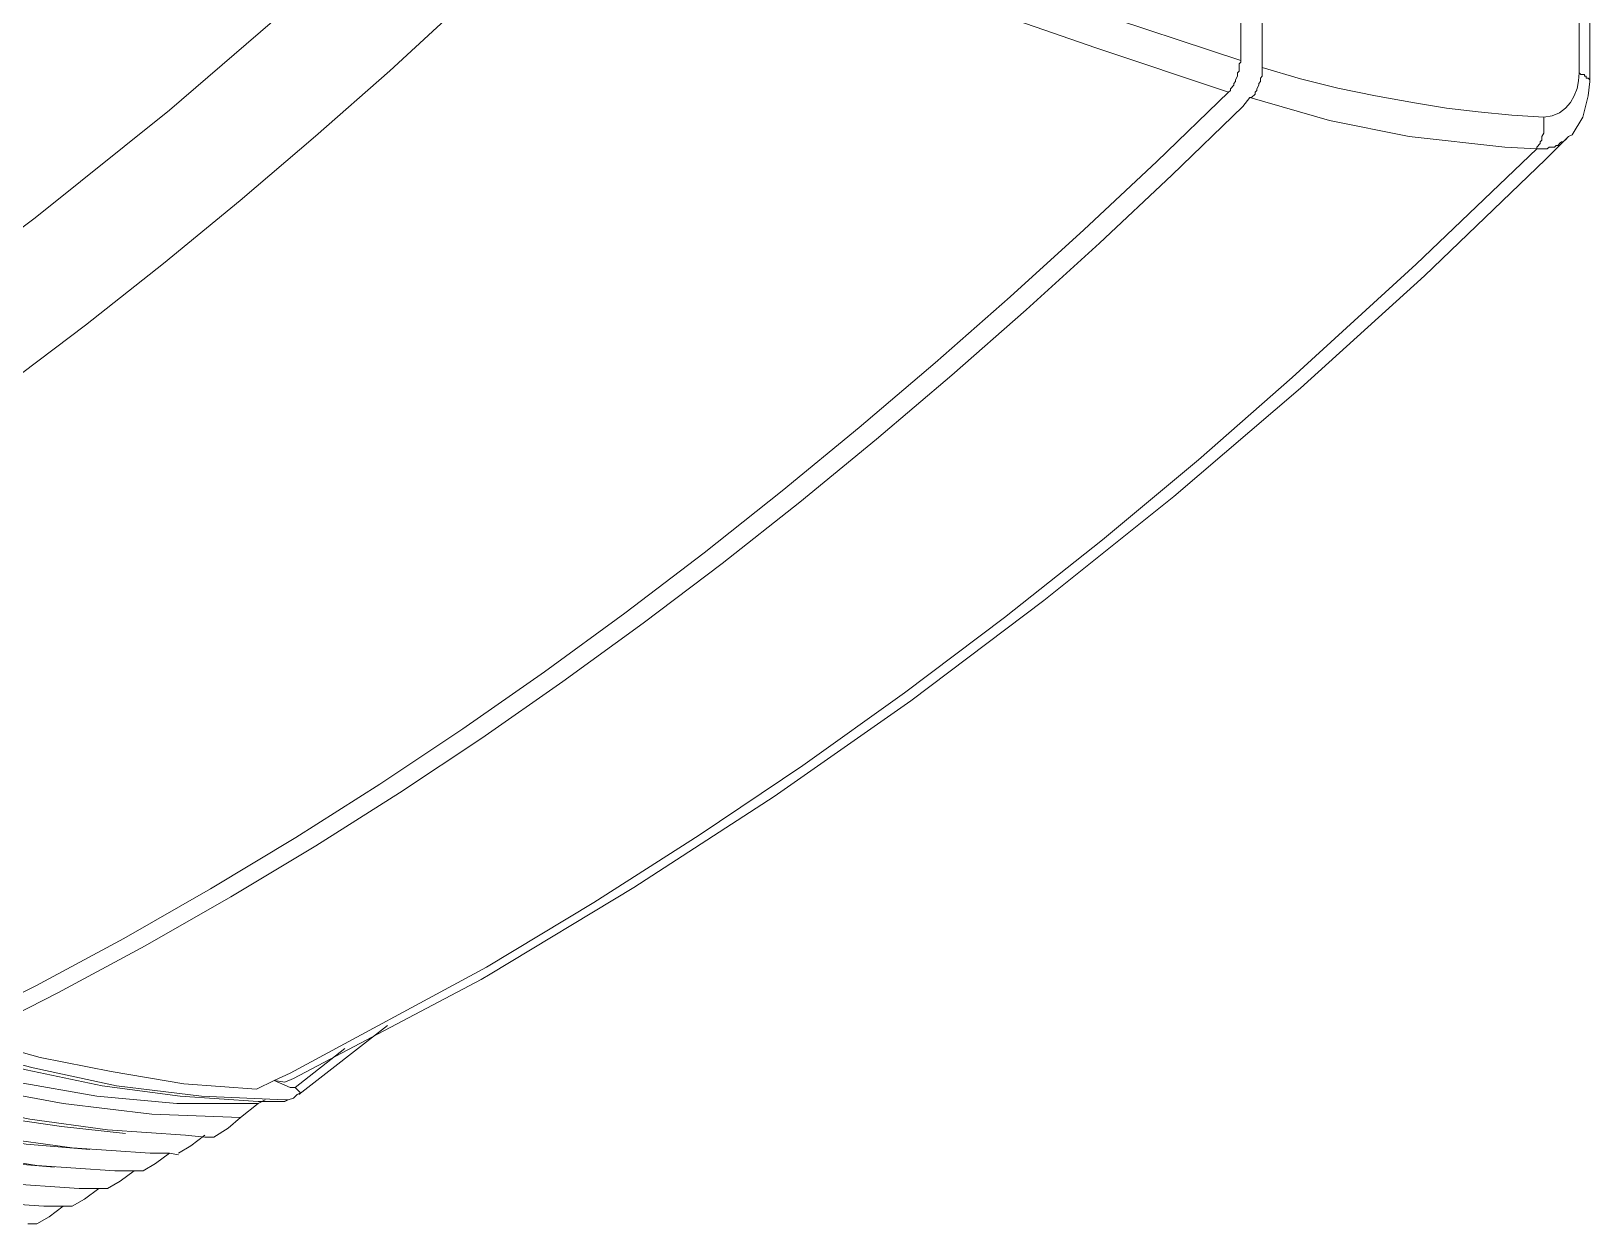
# Model space of a CAD drawing. Header units: millimetres. Extents: x -66 to 230, y -62 to 358.
# Drawn here: x 54.59 to 81.75, y 20.3 to 41.09 of the extents above; entities that cross this region are included whole.
import ezdxf

# ---------------------------------------------------------------- set-up
doc = ezdxf.new("R2010")
doc.units = ezdxf.units.MM

msp = doc.modelspace()

# ---------------------------------------------------------------- linework, layer by layer
at = {"color": 0, "lineweight": 0}
for points in [[(81.563, 40.364), (81.563, 91.747)], [(81.749, 40.209), (81.749, 91.593)], [(54.653, 37.833), (56.998, 39.715), (59.251, 41.66), (61.442, 43.697), (63.602, 45.764)], [(64.991, 44.622), (67.614, 43.481), (70.268, 42.431), (72.953, 41.475), (75.669, 40.58)], [(64.744, 44.098), (66.812, 43.203), (68.91, 42.339), (71.009, 41.536), (73.138, 40.796)], [(42.432, 27.711), (43.957, 28.485), (45.466, 29.299), (46.958, 30.151), (48.434, 31.039), (49.892, 31.962), (51.332, 32.918), (52.752, 33.905), (54.153, 34.923), (55.533, 35.968), (56.892, 37.04), (58.229, 38.137), (59.543, 39.258), (60.834, 40.4), (62.101, 41.563), (63.343, 42.745), (64.559, 43.943)], [(75.669, 42.555), (75.669, 40.58)], [(76.039, 40.456), (76.039, 42.431)], [(73.138, 40.796), (75.453, 40.024)], [(75.669, 40.58), (75.669, 40.549), (75.638, 40.518), (75.638, 40.394), (75.607, 40.364), (75.607, 40.302), (75.576, 40.24), (75.576, 40.209), (75.546, 40.178), (75.546, 40.148), (75.484, 40.086), (75.484, 40.055), (75.453, 40.024)], [(75.823, 39.932), (75.854, 39.932), (75.916, 39.993), (75.916, 40.024), (75.947, 40.055), (75.947, 40.086), (75.978, 40.148), (75.978, 40.178), (76.009, 40.209), (76.009, 40.271), (76.039, 40.302), (76.039, 40.456)], [(76.039, 40.456), (76.708, 40.26), (77.357, 40.098), (78.011, 39.961), (78.693, 39.839)], [(80.946, 39.592), (81.093, 39.615), (81.219, 39.667), (81.325, 39.745), (81.412, 39.844), (81.478, 39.96), (81.526, 40.088), (81.554, 40.224), (81.563, 40.364)], [(81.378, 39.253), (81.44, 39.283), (81.625, 39.592), (81.718, 39.962), (81.749, 40.209)], [(81.563, 40.364), (81.594, 40.333), (81.656, 40.333), (81.656, 40.302), (81.687, 40.302), (81.687, 40.271), (81.718, 40.271), (81.749, 40.24), (81.749, 40.209)], [(53.11, 23.668), (54.666, 24.454), (56.199, 25.278), (57.71, 26.14), (59.197, 27.037), (60.662, 27.967), (62.106, 28.931), (63.529, 29.925), (64.931, 30.948), (66.312, 32), (67.674, 33.079), (69.016, 34.182), (70.339, 35.309), (71.644, 36.458), (72.931, 37.628), (74.201, 38.817), (75.453, 40.024)], [(75.7, 39.777), (75.823, 39.932)], [(75.823, 39.932), (77.212, 39.53), (78.601, 39.253)], [(53.511, 23.544), (55.051, 24.327), (56.57, 25.146), (58.068, 26.002), (59.546, 26.892), (61.002, 27.815), (62.439, 28.77), (63.854, 29.756), (65.25, 30.771), (66.625, 31.814), (67.98, 32.883), (69.316, 33.977), (70.631, 35.095), (71.927, 36.235), (73.204, 37.397), (74.462, 38.578), (75.7, 39.777)], [(78.693, 39.839), (79.249, 39.746), (79.804, 39.685), (80.391, 39.623), (80.946, 39.592)], [(80.946, 39.592), (80.946, 39.314), (80.915, 39.253), (80.915, 39.191), (80.885, 39.16), (80.885, 39.129), (80.823, 39.067), (80.823, 39.037)], [(62.522, 24.779), (64.389, 25.903), (66.226, 27.075), (68.032, 28.294), (69.806, 29.559), (71.547, 30.868), (73.254, 32.222), (74.927, 33.618), (76.564, 35.055), (78.724, 37.031), (80.823, 39.037), (81.008, 39.037), (81.039, 39.067), (81.131, 39.067), (81.162, 39.098), (81.193, 39.098), (81.233, 39.14), (81.255, 39.158), (81.271, 39.159), (81.294, 39.169), (81.325, 39.197), (81.378, 39.253)], [(78.601, 39.253), (80.267, 39.067), (80.823, 39.037)], [(80.977, 38.851), (81.378, 39.253)], [(62.584, 24.655), (65.091, 26.164), (67.534, 27.753), (69.914, 29.421), (72.234, 31.164), (74.498, 32.981), (76.708, 34.869), (78.867, 36.827), (80.977, 38.851)], [(41.382, 29.408), (44.87, 31.229), (48.234, 33.266), (51.505, 35.488), (54.653, 37.833)], [(59.097, 22.927), (62.522, 24.779)], [(59.158, 22.835), (62.43, 24.563)], [(62.43, 24.563), (62.584, 24.655)], [(59.251, 22.557), (60.794, 23.76)], [(53.202, 23.39), (54.622, 23.02), (56.072, 22.711), (57.554, 22.526), (59.004, 22.464)], [(53.511, 23.544), (54.745, 23.205), (55.98, 22.958), (57.245, 22.742), (58.51, 22.649), (58.819, 22.804)], [(52.122, 23.112), (53.634, 22.68), (55.146, 22.402), (56.69, 22.217), (58.233, 22.156)], [(53.202, 23.328), (54.498, 22.989), (55.825, 22.711), (57.183, 22.526), (58.541, 22.433)], [(59.189, 22.68), (60.053, 23.359)], [(52.986, 23.081), (54.344, 22.773), (55.733, 22.526), (57.122, 22.402), (58.541, 22.402)], [(58.819, 22.804), (59.097, 22.927)], [(59.158, 22.835), (59.004, 22.773), (58.819, 22.804)], [(51.875, 22.68), (54.035, 22.156), (55.116, 22.001), (56.227, 21.878)], [(51.906, 22.773), (53.233, 22.402), (54.56, 22.125), (55.918, 21.94), (57.276, 21.847)], [(58.819, 22.804), (59.097, 22.68)], [(59.097, 22.68), (59.189, 22.68)], [(59.158, 22.495), (59.22, 22.557)], [(59.189, 22.68), (59.282, 22.588), (59.22, 22.557)], [(51.258, 22.372), (53.418, 21.878), (54.498, 21.693), (55.609, 21.6)], [(51.289, 22.464), (52.585, 22.125), (53.943, 21.816), (55.301, 21.631), (56.659, 21.538)], [(58.541, 22.402), (58.233, 22.156)], [(58.541, 22.402), (58.665, 22.464)], [(59.004, 22.433), (58.541, 22.433)], [(59.066, 22.464), (59.004, 22.433)], [(59.004, 22.464), (59.066, 22.464)], [(59.066, 22.464), (59.158, 22.495)], [(50.641, 22.186), (51.968, 21.816), (53.326, 21.538), (54.684, 21.322), (56.041, 21.23)], [(50.641, 22.063), (52.801, 21.569), (53.881, 21.384), (54.992, 21.291)], [(57.77, 21.816), (58.017, 21.97), (58.233, 22.156)], [(50.024, 21.878), (51.351, 21.507), (52.708, 21.23), (54.066, 21.014), (55.424, 20.921)], [(57.152, 21.538), (57.368, 21.662), (57.615, 21.847)], [(57.276, 21.847), (57.615, 21.816)], [(57.615, 21.816), (57.77, 21.816)], [(49.406, 21.569), (50.733, 21.199), (52.091, 20.921), (53.449, 20.705), (54.807, 20.613)], [(56.535, 21.23), (56.751, 21.353), (56.998, 21.538)], [(56.659, 21.538), (56.998, 21.538)], [(56.998, 21.538), (57.152, 21.507)], [(55.918, 20.921), (56.134, 21.045), (56.381, 21.23)], [(56.535, 21.23), (56.041, 21.23)], [(55.301, 20.613), (55.517, 20.736), (55.764, 20.921)], [(55.424, 20.921), (55.764, 20.921)], [(55.764, 20.921), (55.918, 20.921)], [(54.684, 20.304), (54.9, 20.427), (55.146, 20.613)], [(54.807, 20.613), (55.146, 20.613)], [(55.146, 20.613), (55.301, 20.613)], [(54.529, 20.304), (54.684, 20.304)]]:
    msp.add_lwpolyline(points, dxfattribs=at)

doc.saveas('drawing.dxf')
